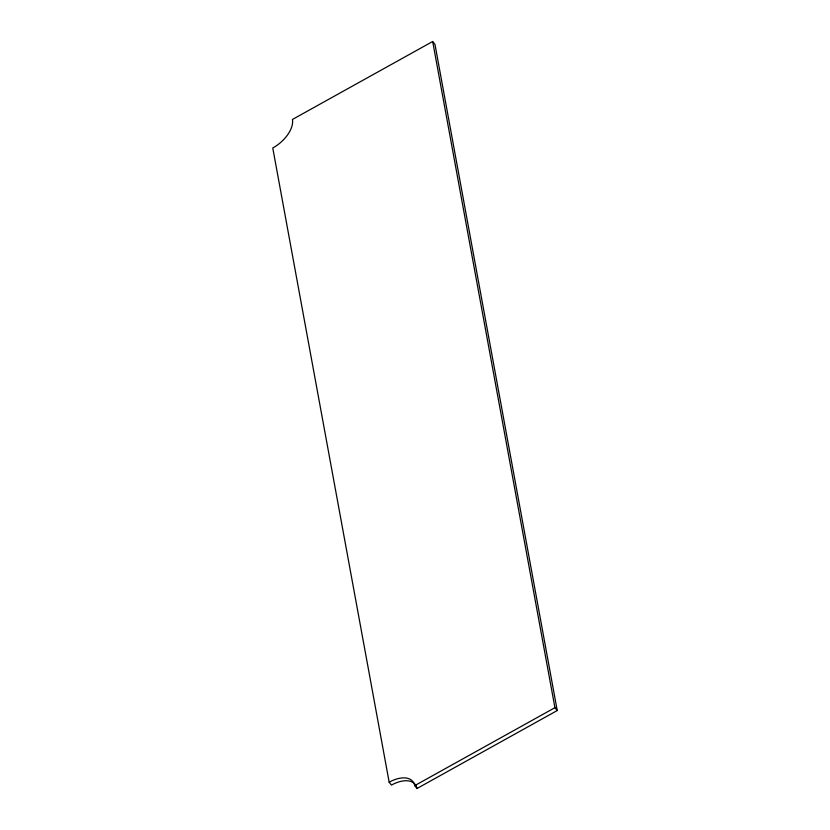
<?xml version="1.0" encoding="UTF-8"?>
<svg xmlns="http://www.w3.org/2000/svg" width="830" height="830" viewBox="0 0 830 830"><rect width="100%" height="100%" fill="white"/><g stroke="black" fill="none" stroke-linecap="round" stroke-linejoin="round"><path stroke-width="1.25" d="M432.669 41.5L292.44 119.458A26.633 14.95 -38.7 0 1 272.769 148.01L389.166 782.213L391.47 785.076A26.633 14.95 -38.7 0 1 417.002 788.5L557.231 710.542L434.962 44.364L432.669 41.5L554.928 707.679L557.231 710.542M389.166 782.213A26.633 14.95 -38.7 0 1 414.71 785.637L554.928 707.679M414.71 785.637L417.002 788.5"/></g></svg>
